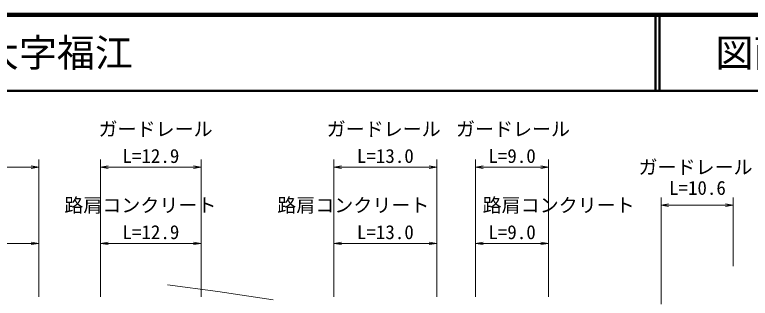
# Model space of a CAD drawing. Units: millimetres, scale not verified. Extents: x 40000 to 680000, y 20000 to 380000.
# Drawn here: x 424482 to 521197, y 342792 to 380000 of the extents above; entities that cross this region are included whole.
import ezdxf
from ezdxf.enums import TextEntityAlignment as Align

# ---------------------------------------------------------------- set-up
doc = ezdxf.new("R2010")
doc.units = ezdxf.units.MM
doc.header["$LTSCALE"] = 1000
for name, color, linetype, lineweight in [('M-STR-HTXT', 7, 'Continuous', 13), ('M-TTL', 2, 'Continuous', 140), ('M-TTL-LINE', 7, 'Continuous', 50), ('M-WORK', 1, 'Continuous', 13)]:
    doc.layers.add(name, color=color, linetype=linetype, lineweight=lineweight)
doc.layers.add('M-TTL-TXT', color=7, linetype='Continuous')
doc.styles.add('ＭＳ ゴシック', font='')
doc.styles.get('ＭＳ ゴシック').set_extended_font_data('MS Gothic')

# ---------------------------------------------------------------- blocks, each defined once
blk = doc.blocks.new('open_arrow')
at = {"color": 0, "linetype": 'Continuous', "lineweight": -2}
blk.add_lwpolyline([(7.5, 1.25), (0, 0), (7.5, -1.25)], dxfattribs=at)

msp = doc.modelspace()

# ---------------------------------------------------------------- linework, layer by layer
at = {"layer": 'M-STR-HTXT'}
for p, q in [((427657, 343000), (427657, 361000)), ((435768, 343000), (435768, 361000)), ((449004, 343000), (449004, 361000)), ((466453, 343000), (466453, 361000)), ((479974, 343000), (479974, 361000)), ((485077, 343000), (485077, 361000)), ((494672, 343000), (494672, 361000)), ((339848, 360000), (427657, 360000)), ((435768, 360000), (449004, 360000)), ((466453, 360000), (479974, 360000)), ((485077, 360000), (494672, 360000)), ((509459, 342000), (509459, 356000)), ((518933, 347000), (518933, 356000)), ((509459, 355000), (518933, 355000)), ((339848, 350000), (427657, 350000)), ((435768, 350000), (449004, 350000)), ((466453, 350000), (479974, 350000)), ((485077, 350000), (494672, 350000))]:
    msp.add_line(p, q, dxfattribs=at)
at = {"layer": 'M-TTL'}
msp.add_line((680000, 380000), (40000, 380000), dxfattribs=at)
at = {"layer": 'M-TTL-LINE'}
for p, q in [((508747, 380000), (508747, 370000)), ((509247, 380000), (509247, 370000)), ((40000, 370000), (680000, 370000))]:
    msp.add_line(p, q, dxfattribs=at)
at = {"layer": 'M-WORK'}
for p, q in [((444572, 344569), (451179, 343669)), ((451179, 343669), (458475, 342578))]:
    msp.add_line(p, q, dxfattribs=at)

# ---------------------------------------------------------------- block references
at = {"layer": 'M-STR-HTXT', "xscale": 133, "yscale": 133, "rotation": 180}
for p in [(427657, 360000), (449004, 360000), (479974, 360000), (494672, 360000), (518933, 355000), (427657, 350000), (449004, 350000), (479974, 350000), (494672, 350000)]:
    msp.add_blockref('open_arrow', p, dxfattribs=at)
at = {"layer": 'M-STR-HTXT', "xscale": 133, "yscale": 133}
for p in [(435768, 360000), (466453, 360000), (485077, 360000), (509459, 355000), (435768, 350000), (466453, 350000), (485077, 350000)]:
    msp.add_blockref('open_arrow', p, dxfattribs=at)

# ---------------------------------------------------------------- texts
at = {"layer": 'M-STR-HTXT', "style": 'ＭＳ ゴシック'}
for s, p in [('ガードレール', (443000, 365000)), ('ガードレール', (473000, 365000)), ('ガードレール', (490000, 365000)), ('ガードレール', (514000, 360000)), ('路肩コンクリート', (441000, 355000)), ('路肩コンクリート', (469000, 355000)), ('路肩コンクリート', (496000, 355000))]:
    msp.add_text(s, height=1833, dxfattribs=at).set_placement(p, align=Align.MIDDLE_CENTER)
for s, p in [('L=12.9', (442386, 360000)), ('L=13.0', (473214, 360000)), ('L=9.0', (489874, 360000)), ('L=10.6', (514246, 355810)), ('L=12.9', (442386, 350000)), ('L=13.0', (473214, 350000)), ('L=9.0', (489874, 350000))]:
    msp.add_text(s, height=1833, dxfattribs=at).set_placement(p, align=Align.BOTTOM_CENTER)
at = {"layer": 'M-TTL-TXT', "style": 'ＭＳ ゴシック'}
msp.add_text('下関市大字福江', height=3666, dxfattribs=at).set_placement((405024, 375000), align=Align.MIDDLE_LEFT)
msp.add_text('図面番号', height=3666, dxfattribs=at).set_placement((526622, 375000), align=Align.MIDDLE_CENTER)

doc.saveas('drawing.dxf')
